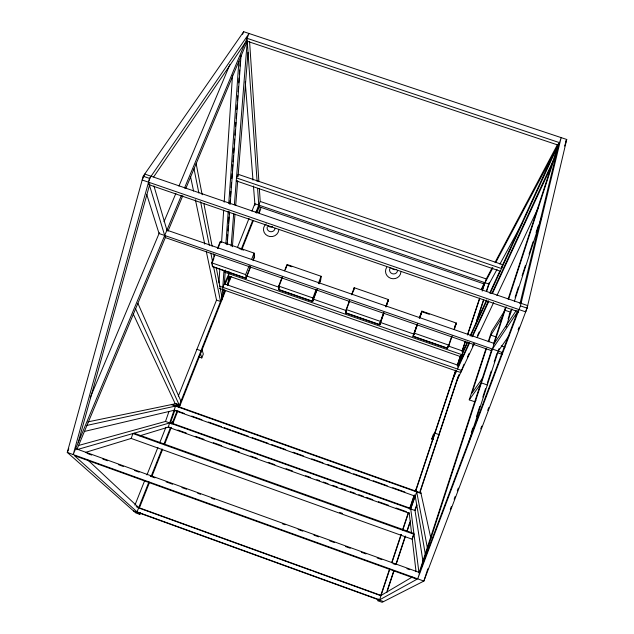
<?xml version="1.0" encoding="UTF-8"?>
<svg xmlns="http://www.w3.org/2000/svg" width="634" height="634" viewBox="0 0 634 634"><rect width="100%" height="100%" fill="white"/><g stroke="black" fill="none" stroke-linecap="round" stroke-linejoin="round"><path stroke-width="0.95" d="M218.92 282.907L219.824 269.125M221.559 242.545L223.683 210.052M224.198 202.175L232.488 75.169M282.138 277.082L278.691 286.077L278.801 289.746L312.697 301.522L312.927 297.964L315.97 289.825M221.892 299.922L223.984 270.496M225.886 243.844L228.208 211.265M228.771 203.371L238.899 61.221M226.94 244.716L227.083 242.743M227.305 239.779L227.661 234.842M227.947 230.895L228.311 225.966M228.525 223.002L228.953 217.082M229.167 214.118L229.31 212.144M229.888 204.251L230.174 200.304M230.459 196.358L230.824 191.428M231.109 187.474L231.465 182.544M231.759 178.598L232.115 173.661M232.329 170.704L232.757 164.777M232.979 161.821L233.407 155.901M233.621 152.937L233.986 148.007M234.271 144.061L234.628 139.123M234.913 135.177L235.277 130.239M235.563 126.293L235.848 122.346M236.133 118.4L236.498 113.462M236.783 109.516L237.14 104.586M237.433 100.64L237.79 95.702M238.075 91.756L238.432 86.818M238.725 82.872L239.081 77.942M239.367 73.996L239.66 70.049M239.945 66.094L240.302 61.165M240.587 57.218L240.73 55.245M223.461 295.967L223.961 289.096M225.347 270.076L224.341 283.873L458.636 365.438M227.226 244.447L229.603 211.93M230.182 204.045L240.991 56.212M228.145 284.143L228.779 276.044L461.037 356.776L458.255 365.691M229.12 271.772L228.961 273.745L222.788 287.273M231.133 246.158L233.684 213.65M234.382 204.782L247.236 41.242L558.205 145.123L490.066 293.542M229.698 280.22L229.999 276.464M232.393 246.713L235.008 214.149M235.721 205.273L237.71 180.603M238.027 176.656L248.021 52.329M320.503 279.309L320.717 276.765M284.555 270.781L286.972 264.489L321.05 276.266L320.733 280.022L319.393 283.604M383.974 313.077L379.798 324.83L345.649 312.966L346.219 309.519L349.532 300.437M346.077 312.055L346.465 309.717M353.685 290.459L354.168 287.725L388.499 299.597L386.217 306.745M378.498 599.035L377.927 600.763L382.159 602.3L423.869 581.077L527.076 308.148L566.725 139.472L243.67 31.7L143.213 176.236L67.275 452.43L135.731 512.898L139.852 514.396L140.51 512.724M506.138 306.856L417.711 578.858L520.435 305.865L561.153 137.618L508.579 299.343M517.645 313.283L518.263 310.731M519.967 303.726L557.88 147.698M345.95 312.831L379.647 324.537L380.479 321.525M184.494 188.068L249.043 33.491L149.584 178.423L73.195 454.57L181.443 195.367M78.148 442.706L149.846 183.923M379.798 324.83L380.717 321.501L346.219 309.519M387.208 303.266L388.103 300.064L385.781 306.594M461.56 369.82L460.728 372.523L219.388 288.422M462.796 366.888L461.679 370.494L219.546 286.14M471.292 432.665L472.805 427.974M476.451 416.712L479.787 406.394M482.815 397.05L485.509 388.721M487.308 383.166L491.207 371.128M494.203 361.871L496.953 353.368M508.119 318.87L510.853 310.43M515.101 297.291L518.446 286.956M522.099 275.679L525.443 265.345M529.089 254.076L533.043 241.863M536.079 232.464L538.211 225.894M427.831 568.825L423.869 581.077L67.275 452.43L68.805 448.785M468.375 443.475L499.069 348.613M506.003 327.176L511.955 308.782M514.388 301.253L541.777 216.606M564.593 146.058L566.725 139.472L565.782 141.208M491.746 349.461L419.026 573.033L410.737 509.007L416.704 491.929M493.498 344.072L505.393 307.506M508.135 299.066L558.744 143.458M475.904 400.236L474.763 401.766L469.239 399.84L486.072 348.32M488.22 341.758L491.58 331.455L505.029 310.264L510.83 312.261L509.237 314.694M486.571 348.248L471.878 393.246L482.252 378.641M488.719 341.686L490.859 335.124L502.152 317.468M433.363 439.624L431.73 439.045L433.062 435.043L435.13 431.944M312.927 571.083L380.709 595.651L389.458 569.332M391.646 562.754L401.021 534.557M402.582 529.858L408.209 512.938M409.77 508.23L414.145 495.075M415.294 491.619L455.672 370.153M457.225 365.469L460.339 356.102M462.21 350.483L465.324 341.124M467.504 334.57L479.637 298.051M482.442 289.627L484.313 284.008L258.878 206.66L256.326 213.087M379.592 599.851L417.014 579.238L74.352 455.608L137.039 511.876L379.592 599.851L389.783 569.181M391.963 562.62L401.322 534.478M402.875 529.794L408.486 512.906M409.738 509.157L414.414 495.083M415.658 491.334L455.798 370.565M457.352 365.889L460.767 355.611M462.012 351.87L465.427 341.591M467.607 335.045L479.716 298.598M482.205 291.117L486.254 278.936L492.269 267.58M387.168 590.666L393.674 571.028M395.838 564.482L405.134 536.427M406.687 531.752L409.786 522.4M420.009 491.54L457.891 377.19M476.514 320.978L483.655 299.43M486.452 290.998L488.315 285.379M488.56 284.626L489.305 282.368M386.914 592.314L394.063 570.727M396.242 564.157L405.57 536.007M407.123 531.316L410.547 520.99M420.184 491.897L458.968 374.797M475.389 325.234L483.75 299.985M486.54 291.569L489.02 284.087L497.056 269.331M417.077 324.553L412.996 336.361L447.406 348.32L448.325 345.578M448.714 345.213L451.448 337.09M454.182 328.967L455.997 323.546M447.406 348.32L449.023 345.213L452.121 335.996M454.293 329.545L456.456 323.094L421.872 311.136L419.28 318.189M412.996 336.361L417.434 323.974M419.653 317.555L421.872 311.136M448.349 345.918L447.247 348.018L413.297 336.226L417.473 324.14M419.724 317.634L421.895 311.754L419.724 318.046M417.544 324.331L413.297 336.226M78.505 445.488L165.498 421.444L168.961 411.521M84.433 431.445L174.921 410.095L170.522 422.688L410.666 508.413L415.119 495.653L425.263 553.878M416.522 505.377L414.929 509.934L423.179 562.683M416.942 505.044L415.024 510.536L165.498 421.444M412.465 537.608L413.328 535.128M380.812 320.59L383.467 313.125M379.647 324.537L383.919 312.514M385.908 306.896L388.499 299.597M351.846 294.081L354.168 287.725M346.806 308.782L349.516 301.356M351.886 294.858L354.255 288.359M345.649 312.966L346.632 310.264M318.339 283.501L321.05 276.266M312.895 300.318L316.667 290.237M319.06 283.818L320.432 280.157M312.697 301.522L317.388 288.977M421.761 566.4L517.994 310.549M520.625 303.559L521.663 300.785M450.283 509.387L451.337 506.614M454.134 499.204L455.18 496.43M457.28 490.874L458.327 488.101M480.715 428.877L481.761 426.103M487.712 410.372L488.759 407.591M518.136 329.862L519.191 327.089M282.178 278.017L279.008 286.291L279.103 289.611L312.554 301.229M285.355 269.743L286.766 266.058M214.894 254.789L211.661 262.809L212.453 266.7L246.095 278.381L245.651 274.609L249.17 265.654M251.635 259.385L254.099 253.117L220.283 241.419L217.407 248.552M245.96 278.096L250.588 266.296M253.441 259.037L254.155 257.222L253.909 254.527M246.095 278.381L250.628 266.851M253.061 260.637L254.456 257.087L254.099 253.117M137.039 511.876L148.919 481.935M151.106 476.427L162.027 448.904M163.849 444.315L170.403 427.799M171.862 424.13L176.957 411.284M178.408 407.614L224.967 290.285M227.146 284.785L230.419 276.543M241.324 249.067L252.594 220.672M255.859 212.43L260.217 201.446L259.361 188.599M149.505 482.426L139.298 508.159L87.619 459.801M152.057 475.991L162.621 449.347M164.444 444.751L171.37 427.292M172.828 423.615L177.932 410.753M179.192 407.575L225.72 290.261M227.543 285.665L231.188 276.479M241.752 249.836L253.41 220.434M198.608 356.815L201.786 357.941L203.324 354.065L202.088 349.857M256.223 211.613L259.298 212.675L260.725 209.069L260.614 207.342M134.907 505.187L144.758 480.429M146.945 474.929L157.89 447.422M159.72 442.833L165.918 427.245M178.328 396.068L216.606 299.874M237.37 247.696L249.027 218.405M251.936 211.082L254.852 203.76L489.02 284.087M212.414 262.135L213.88 258.49M217.914 248.473L220.481 242.093M77.197 448.785L165.68 236.712M167.955 231.267L182.806 195.668M185.857 188.369L247.236 41.242M90.21 397.724L159.403 232.686M164 221.726L175.872 193.402M178.939 186.095L229.88 64.589M242.568 34.323L243.67 31.7M149.022 180.436L150.385 177.251M224.943 284.468L228.779 276.044M459.048 359.993L460.981 355.769M462.463 352.544L467.21 342.186M470.095 335.893L486.555 299.969M489.844 292.789L499.727 271.233M501.779 266.74L553.228 154.474M457.7 364.043L467.765 342.122M470.658 335.822L486.761 300.738M453.643 376.255L456.076 370.985M458.01 366.793L468.994 342.994M471.894 336.709L488.473 300.809M491.786 293.629L553.11 160.774M452.288 380.345L456.575 371.072M469.564 342.986L457.51 369.036L463.097 351.165L448.151 345.974M472.473 336.702L488.671 301.665M492.412 293.582L551.406 166.021M458.144 376.81L458.961 375.051M463.216 365.992L464.056 364.201M467.424 357.029L469.105 353.447M472.473 346.283L473.733 343.596M477.521 335.529L479.201 331.947M456.773 380.931L474.28 343.715M477.212 337.47L493.585 302.664M496.945 295.523L538.512 207.159M454.768 326.407L456.456 323.094M484.217 282.78L481.634 289.033L492.88 267.905M495.051 262.341L557.516 144.481M495.653 262.682L559.521 142.65L247.03 38.309L257.103 181.411M499.893 264.124L522.123 223.342M494.235 343.469L516.203 310.573M434.456 433.973L434.987 433.18L439.148 434.647L438.593 435.431M431.73 439.045L433.783 436.002M492.42 349.057L517.701 311.563M153.666 176.902L245.017 43.128M498.269 351.085L508.936 335.822M469.239 399.84L481.412 382.904L487.308 384.965M380.709 595.651L412.282 577.019M377.927 600.763L379.251 600.033M85.859 452.28L131.286 438.411M139.805 435.812L169.064 426.88M76.817 449.696L173.542 421.816M86.961 425.398L175.547 406.085L168.2 427.15L409.247 513.271M176.379 405.903L180.183 405.071L176.101 403.62L87.833 421.903M236.26 180.888L500.313 271.225M260.217 201.446L486.254 278.936M143.213 176.236L149.584 178.423M520.435 305.865L527.076 308.148M148.633 184.597L518.691 311.896M490.859 335.124L496.327 337.011M239.01 248.504L243.638 250.105M287.115 265.139L291.783 266.755M422.815 312.071L429.266 314.305M494.718 343.636L166.916 230.15L153.927 185.936M501.256 345.902L504.989 347.194M502.255 352.464L159.055 233.526L146.692 194.289M491.794 350.753L165.323 237.576L149.355 184.843M497.405 352.694L502.088 354.319M211.661 262.809L245.651 274.609M278.691 286.077L312.927 297.964M414.264 333.143L449.023 345.213M247.308 276.234L279.063 287.257M312.697 298.939L346.322 310.62M379.956 322.294L414.517 334.3M245.033 277.779L212.755 266.565L212.406 264.806M224.935 272.343L463.644 355.286M196.936 349.302L200.986 350.729L201.303 351.815M172.226 404.421L420.873 492.927M171.378 404.603L420.992 493.45M175.848 410.428L184.225 413.416M191.674 416.07L201.921 419.716M208.435 422.038L221.472 426.682M224.262 427.673L230.776 429.995M232.638 430.66L248.465 436.295M252.189 437.626L268.016 443.261M271.74 444.585L285.712 449.561M293.154 452.216L303.401 455.862M311.777 458.85L322.952 462.828M327.604 464.484L349.952 472.441M353.669 473.772L369.503 479.407M373.22 480.731L387.192 485.707M392.779 487.697L404.88 492.008M174.073 410.293L415.215 496.192M177.877 430.034L186.269 433.03M195.597 436.366L203.989 439.362M213.317 442.69L221.71 445.694M231.038 449.023L239.43 452.026M250.628 456.02L257.158 458.358M268.348 462.352L274.879 464.682M286.069 468.684L292.599 471.014M305.651 475.682L310.319 477.347M316.841 479.676L319.639 480.683M323.372 482.014L328.04 483.679M332.699 485.343L337.367 487.007M341.092 488.346L345.76 490.011M350.42 491.675L355.088 493.339M358.812 494.671L363.48 496.343M366.278 497.341L372.808 499.671M378.403 501.668L388.658 505.338M396.123 508L406.378 511.67M134.059 433.196L413.907 533.471M339.666 512.431L342.455 513.437M75.676 448.626L419.732 572.621M87.048 453.381L91.7 455.061M102.859 459.079L107.511 460.759M118.669 464.777L123.313 466.458M134.471 470.476L139.123 472.156M150.282 476.174L154.934 477.854M166.092 481.872L172.599 484.217M181.903 487.57L186.554 489.25M197.713 493.268L200.502 494.274M211.661 498.292L214.451 499.299M282.336 523.771L285.126 524.77M298.138 529.461L302.79 531.141M313.949 535.159L318.601 536.839M329.759 540.857L334.411 542.538M345.57 546.556L350.214 548.236M361.372 552.254L366.024 553.934M377.182 557.952L381.834 559.632M392.993 563.65L395.782 564.656M406.941 568.682L409.73 569.681M136.215 506.709L381.058 595.445M140.225 508.492L311.072 570.418M133.441 510.877L383.546 601.595M137.618 512.391L139.852 514.396M133.227 313.941L175.253 403.795L179.351 405.253L135.597 308.821M137.895 303.321L180.952 401.219M148.546 182.18L149.244 184.486M200.526 353.78L201.786 357.941M420.342 490.526L430.882 538.274M190.525 176.569L193.576 191.04M195.399 199.726L204.742 244.106M206.367 251.833L216.527 300.072L220.529 301.475L213.563 266.613M194.012 168.803L198.854 193.013M200.598 201.731L209.307 245.31M210.853 253.053L212.596 261.771M196.152 163.683L202.159 194.741M203.847 203.482L212.105 246.19M213.61 253.957L214.173 256.865M216.234 267.54L222.051 297.631M416.15 489.036L427.324 547.53M410.396 506.344L410.666 508.413M409.176 512.668L411.514 532.742M412.171 538.44L416.039 571.678M245.223 81.762L252.99 180.143M253.457 186.047L254.979 205.321M257.586 188.322L259.298 212.675M249.566 41.392L258.902 181.689M275.045 228.327A3.986 3.741 -0.5 0 1 270.203 231.648A3.986 3.741 -0.5 0 1 267.334 226.703M272.557 226.663A4.034 3.78 -0.5 0 1 267.762 225.656M278.786 230.039A7.671 7.212 -0.5 0 1 267.572 235.8A7.671 7.212 -0.5 0 1 266.232 223.873M397.55 270.472A4.01 3.796 13.6 0 1 392.287 273.722A4.01 3.796 13.6 0 1 390.227 267.952M396.543 269.315A4.058 3.836 13.6 0 1 391.701 268.301M400.902 272.057A7.727 7.307 13.7 0 1 390.758 278.318A7.727 7.307 13.7 0 1 386.803 267.207M502.714 264.711L501.542 268.554L236.49 177.924L238.21 174.326L502.714 264.711M527.67 305.596L525.673 311.865L142.182 179.993L144.734 174.057L527.67 305.596M132.894 433.537L131.183 438.443L412.266 539.265L414.01 534.28L132.894 433.537"/></g></svg>
